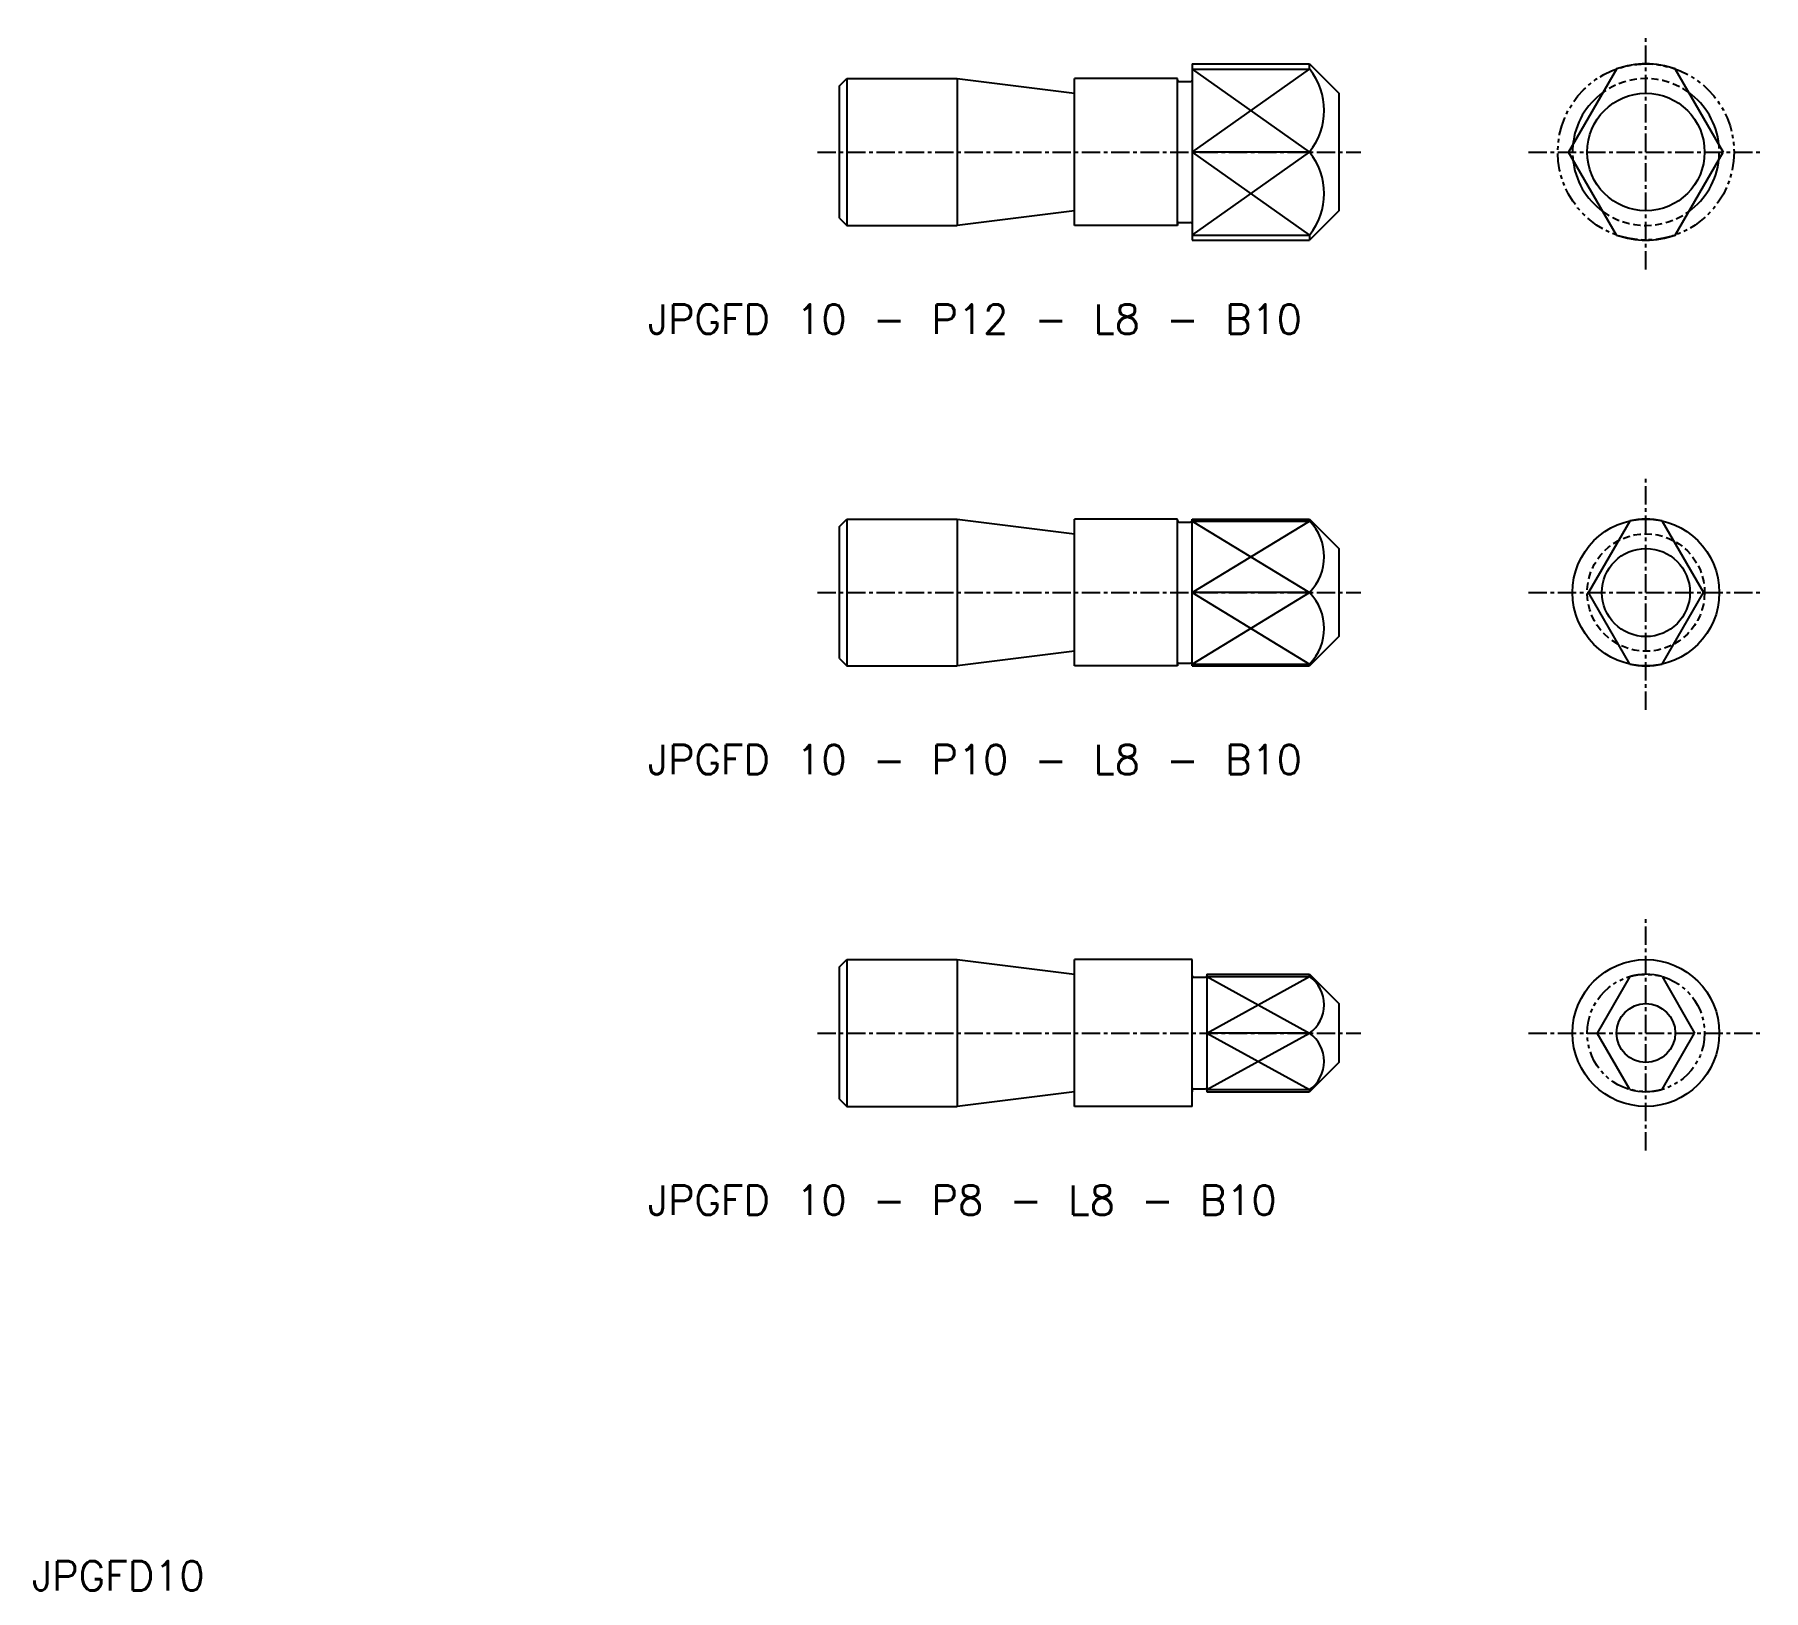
# Model space of a CAD drawing. Extents: x 5 to 123, y 5 to 111.
import ezdxf

# ---------------------------------------------------------------- set-up
doc = ezdxf.new("R2010")
doc.units = 0
for name, pattern in [('CENTER', [2, 1.25, -0.25, 0.25, -0.25]), ('DASHED', [0.75, 0.5, -0.25]), ('PHANTOM', [2.5, 1.25, -0.25, 0.25, -0.25, 0.25, -0.25])]:
    doc.linetypes.add(name, pattern=pattern)
doc.layers.get('0').update_dxf_attribs({"linetype": 'CONTINUOUS'})
doc.layers.add('CENTER', color=1, linetype='CENTER')
doc.styles.get("Standard").update_dxf_attribs({"font": 'txt.shx', "width": 0.8, "bigfont": 'bigfont.shx'})

msp = doc.modelspace()

# ---------------------------------------------------------------- linework, layer by layer
at = {"color": 7, "linetype": 'CONTINUOUS'}
for p, q in [((84, 108.96), (92, 108.96)), ((84, 108.96), (84, 96.96)), ((84, 108.61), (92, 108.61)), ((92, 108.96), (94, 106.96)), ((92, 108.61), (92, 108.96)), ((112.91, 108.61), (109.65, 102.96)), ((116.91, 108.61), (120.18, 102.96)), ((60, 107.46), (60.5, 107.96)), ((60, 98.46), (60, 107.46)), ((60.5, 107.96), (68, 107.96)), ((60.5, 107.96), (60.5, 97.96)), ((68, 107.96), (68, 97.96)), ((68, 107.96), (76, 106.96)), ((83, 107.96), (76, 107.96)), ((76, 97.96), (76, 107.96)), ((83, 97.96), (83, 107.96)), ((83, 107.86), (83, 107.96)), ((83.1, 107.76), (83.9, 107.76)), ((94, 106.96), (94, 98.96)), ((92, 102.96), (84, 102.96)), ((112.91, 97.3), (109.65, 102.96)), ((116.91, 97.3), (120.18, 102.96)), ((76, 98.96), (68, 97.96)), ((94, 98.96), (92, 96.96)), ((60, 98.46), (60.5, 97.96)), ((60.5, 97.96), (68, 97.96)), ((83, 97.96), (76, 97.96)), ((83, 98.06), (83, 97.96)), ((83.1, 98.16), (83.9, 98.16)), ((84, 97.3), (92, 97.3)), ((84, 96.96), (92, 96.96)), ((92, 97.3), (92, 96.96)), ((60, 77.46), (60.5, 77.96)), ((60.5, 77.96), (60.5, 67.96)), ((60.5, 77.96), (68, 77.96)), ((68, 77.96), (68, 67.96)), ((68, 77.96), (76, 76.96)), ((76, 67.96), (76, 77.96)), ((83, 77.96), (76, 77.96)), ((83, 67.96), (83, 77.96)), ((83, 77.86), (83, 77.96)), ((83.1, 77.76), (83.9, 77.76)), ((84, 77.96), (92, 77.96)), ((84, 67.96), (84, 77.96)), ((84, 67.96), (84, 77.96)), ((84, 77.83), (92, 77.83)), ((92, 77.96), (94, 75.96)), ((92, 77.83), (92, 77.96)), ((113.81, 77.83), (111, 72.96)), ((116.01, 77.83), (118.83, 72.96)), ((60, 68.46), (60, 77.46)), ((94, 75.96), (94, 69.96)), ((92, 72.96), (84, 72.96)), ((113.81, 68.08), (111, 72.96)), ((116.01, 68.08), (118.83, 72.96)), ((94, 69.96), (92, 67.96)), ((60, 68.46), (60.5, 67.96)), ((76, 68.96), (68, 67.96)), ((60.5, 67.96), (68, 67.96)), ((83, 67.96), (76, 67.96)), ((83, 68.06), (83, 67.96)), ((83.1, 68.16), (83.9, 68.16)), ((84, 68.08), (92, 68.08)), ((84, 67.96), (92, 67.96)), ((92, 68.08), (92, 67.96)), ((60, 47.46), (60.5, 47.96)), ((60, 38.46), (60, 47.46)), ((60.5, 47.96), (68, 47.96)), ((60.5, 47.96), (60.5, 37.96)), ((68, 47.96), (76, 46.96)), ((68, 47.96), (68, 37.96)), ((84, 47.96), (76, 47.96)), ((76, 37.96), (76, 47.96)), ((84, 37.96), (84, 47.96)), ((84, 46.86), (84, 46.96)), ((84.1, 46.76), (84.9, 46.76)), ((85, 46.96), (92, 46.96)), ((85, 46.96), (85, 38.96)), ((85, 46.8), (92, 46.8)), ((92, 46.96), (94, 44.96)), ((92, 46.8), (92, 46.96)), ((113.81, 46.8), (111.59, 42.96)), ((116.01, 46.8), (118.23, 42.96)), ((94, 44.96), (94, 40.96)), ((92, 42.96), (85, 42.96)), ((113.81, 39.11), (111.59, 42.96)), ((116.01, 39.11), (118.23, 42.96)), ((94, 40.96), (92, 38.96)), ((76, 38.96), (68, 37.96)), ((84, 39.06), (84, 38.96)), ((84.1, 39.16), (84.9, 39.16)), ((85, 39.11), (92, 39.11)), ((85, 38.96), (92, 38.96)), ((92, 39.11), (92, 38.96)), ((60, 38.46), (60.5, 37.96)), ((60.5, 37.96), (68, 37.96)), ((84, 37.96), (76, 37.96))]:
    msp.add_line(p, q, dxfattribs=at)
at = {"color": 3, "linetype": 'CONTINUOUS'}
for p, q in [((84, 108.61), (92, 102.96)), ((84, 102.96), (92, 108.61)), ((84, 102.96), (92, 97.3)), ((84, 97.3), (92, 102.96)), ((84, 72.96), (92, 77.83)), ((84, 77.83), (92, 72.96)), ((84, 72.96), (92, 68.08)), ((84, 68.08), (92, 72.96)), ((85, 46.8), (92, 42.96)), ((85, 42.96), (92, 46.8)), ((85, 39.11), (92, 42.96)), ((85, 42.96), (92, 39.11))]:
    msp.add_line(p, q, dxfattribs=at)
at = {"color": 3, "linetype": 'PHANTOM'}
for centre, radius in [((114.91, 102.96), 6), ((114.91, 42.96), 4)]:
    msp.add_circle(centre, radius, dxfattribs=at)
at = {"color": 7, "linetype": 'CONTINUOUS'}
for centre, radius in [((114.91, 102.96), 4), ((114.91, 72.96), 5), ((114.91, 72.96), 3), ((114.91, 42.96), 5), ((114.91, 42.96), 2)]:
    msp.add_circle(centre, radius, dxfattribs=at)
at = {"color": 3, "linetype": 'DASHED'}
msp.add_circle((114.91, 72.96), 4, dxfattribs=at)
at = {"color": 7, "linetype": 'CONTINUOUS'}
for centre, radius, start, end in [((88.5, 105.79), 4.5, 321.0576, 38.9424), ((114.91, 102.96), 6, 70.5288, 109.4712), ((83.1, 107.86), 0.1, 180, 270), ((83.9, 107.86), 0.1, 270, 0), ((114.91, 102.96), 5, 125.7966, 174.2034), ((114.91, 102.96), 5, 5.7966, 54.2034), ((88.5, 100.13), 4.5, 321.0576, 38.9424), ((114.91, 102.96), 5, 185.7966, 234.2034), ((114.91, 102.96), 5, 305.7966, 354.2034), ((83.1, 98.06), 0.1, 90, 180), ((83.9, 98.06), 0.1, 0, 90), ((114.91, 102.96), 6, 250.5288, 289.4712), ((83.1, 77.86), 0.1, 180, 270), ((83.9, 77.86), 0.1, 270, 0), ((89.53, 75.4), 3.47, 315.4082, 44.5918), ((114.91, 72.96), 5, 77.291, 102.709), ((89.53, 70.52), 3.47, 315.4082, 44.5918), ((83.1, 68.06), 0.1, 90, 180), ((83.9, 68.06), 0.1, 0, 90), ((114.91, 72.96), 5, 257.291, 282.709), ((84.1, 46.86), 0.1, 180, 270), ((84.9, 46.86), 0.1, 270, 0), ((90.65, 44.88), 2.35, 305.0465, 54.9535), ((114.91, 42.96), 4, 74.038, 105.962), ((90.65, 41.03), 2.35, 305.0465, 54.9535), ((84.1, 39.06), 0.1, 90, 180), ((84.9, 39.06), 0.1, 0, 90), ((114.91, 42.96), 4, 254.038, 285.962)]:
    msp.add_arc(centre, radius, start, end, dxfattribs=at)
at = {"color": 3, "linetype": 'DASHED'}
for start, end in [(54.2034, 125.7966), (174.2034, 185.7966), (354.2034, 5.7966), (234.2034, 305.7966)]:
    msp.add_arc((114.91, 102.96), 5, start, end, dxfattribs=at)
at = {"layer": 'CENTER', "color": 1, "linetype": 'CENTER'}
for p, q in [((114.91, 94.96), (114.91, 110.96)), ((58.5, 102.96), (95.5, 102.96)), ((106.91, 102.96), (122.91, 102.96)), ((114.91, 64.96), (114.91, 80.96)), ((58.5, 72.96), (95.5, 72.96)), ((106.91, 72.96), (122.91, 72.96)), ((114.91, 34.96), (114.91, 50.96)), ((58.5, 42.96), (95.5, 42.96)), ((106.91, 42.96), (122.91, 42.96))]:
    msp.add_line(p, q, dxfattribs=at)

# ---------------------------------------------------------------- texts
at = {"color": 7, "linetype": 'CONTINUOUS'}
for s, p in [('JPGFD 10 - P12 - L8 - B10', (46.94, 90.58)), ('JPGFD 10 - P10 - L8 - B10', (46.94, 60.58)), ('JPGFD 10 - P8 - L8 - B10', (46.94, 30.58)), ('JPGFD10', (5, 5))]:
    msp.add_text(s, height=2, dxfattribs=at).set_placement(p)

doc.saveas('drawing.dxf')
